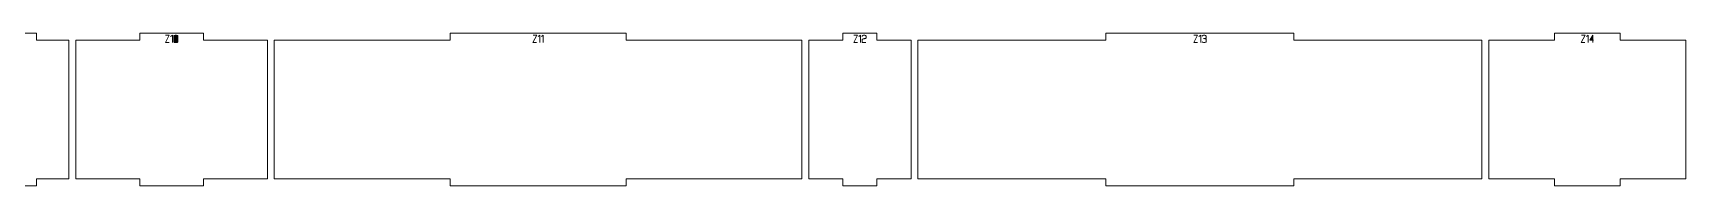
# Model space of a CAD drawing. Header units: centimetres. Extents: x -249 to 275, y -506 to 461.
# Drawn here: x 127 to 198.7, y -471 to -464.4 of the extents above; entities that cross this region are included whole.
import ezdxf

# ---------------------------------------------------------------- set-up
doc = ezdxf.new("R2010")
doc.units = ezdxf.units.CM
doc.header["$MEASUREMENT"] = 0
doc.layers.add('Capa 1', color=7, linetype='Continuous')

msp = doc.modelspace()

# ---------------------------------------------------------------- hatches: boundary and pattern name
at = {"layer": 'Capa 1', "true_color": 0x3e4095}
h = msp.add_hatch(color=175, dxfattribs=at)
edge = h.paths.add_edge_path()
edge.add_spline(control_points=[(132.7632, -464.80096), (132.7632, -464.80096), (132.92692, -464.48452), (132.92692, -464.48452), (132.92692, -464.48452), (132.76641, -464.48452), (132.76641, -464.48452), (132.76641, -464.48452), (132.92692, -464.48452), (132.92692, -464.48452), (132.92692, -464.48452), (132.7632, -464.80096), (132.7632, -464.80096), (132.7632, -464.80096), (132.9228, -464.80096), (132.9228, -464.80096), (132.9228, -464.80096), (132.7632, -464.80096), (132.7632, -464.80096)], knot_values=[0, 0, 0, 0, 0.16666667, 0.16666667, 0.16666667, 0.33333333, 0.33333333, 0.33333333, 0.5, 0.5, 0.5, 0.66666667, 0.66666667, 0.66666667, 0.83333333, 0.83333333, 0.83333333, 1, 1, 1, 1], degree=3, periodic=1)
h = msp.add_hatch(color=175, dxfattribs=at)
edge = h.paths.add_edge_path()
edge.add_spline(control_points=[(133.06267, -464.48406), (133.06267, -464.48406), (132.98654, -464.5368), (132.98654, -464.5368), (132.98654, -464.5368), (133.06267, -464.48406), (133.06267, -464.48406), (133.06267, -464.48406), (133.06267, -464.80096), (133.06267, -464.80096), (133.06267, -464.80096), (133.06267, -464.48406), (133.06267, -464.48406)], knot_values=[0, 0, 0, 0, 0.25, 0.25, 0.25, 0.5, 0.5, 0.5, 0.75, 0.75, 0.75, 1, 1, 1, 1], degree=3, periodic=1)
h = msp.add_hatch(color=175, dxfattribs=at)
edge = h.paths.add_edge_path()
edge.add_spline(control_points=[(133.1333, -464.77711), (133.1333, -464.7869), (133.14117, -464.79332), (133.15692, -464.79637), (133.17266, -464.79943), (133.19231, -464.80096), (133.21585, -464.80096), (133.23939, -464.80096), (133.25904, -464.79943), (133.27478, -464.79637), (133.29053, -464.79332), (133.2984, -464.7869), (133.2984, -464.77711), (133.2984, -464.77711), (133.2984, -464.50883), (133.2984, -464.50883), (133.2984, -464.49904), (133.29053, -464.49254), (133.27478, -464.48933), (133.25904, -464.48612), (133.23939, -464.48452), (133.21585, -464.48452), (133.19231, -464.48452), (133.17266, -464.48612), (133.15692, -464.48933), (133.14117, -464.49254), (133.1333, -464.49904), (133.1333, -464.50883), (133.1333, -464.50883), (133.1333, -464.77711), (133.1333, -464.77711)], knot_values=[0, 0, 0, 0, 0.1, 0.1, 0.1, 0.2, 0.2, 0.2, 0.3, 0.3, 0.3, 0.4, 0.4, 0.4, 0.5, 0.5, 0.5, 0.6, 0.6, 0.6, 0.7, 0.7, 0.7, 0.8, 0.8, 0.8, 0.9, 0.9, 0.9, 1, 1, 1, 1], degree=3, periodic=1)
h = msp.add_hatch(color=175, dxfattribs=at)
edge = h.paths.add_edge_path()
edge.add_spline(control_points=[(133.2984, -464.77711), (133.2984, -464.7869), (133.29053, -464.79332), (133.27478, -464.79637), (133.25904, -464.79943), (133.23939, -464.80096), (133.21585, -464.80096), (133.19231, -464.80096), (133.17266, -464.79943), (133.15692, -464.79637), (133.14117, -464.79332), (133.1333, -464.7869), (133.1333, -464.77711), (133.1333, -464.77711), (133.1333, -464.50883), (133.1333, -464.50883), (133.1333, -464.49904), (133.14117, -464.49254), (133.15692, -464.48933), (133.17266, -464.48612), (133.19231, -464.48452), (133.21585, -464.48452), (133.23939, -464.48452), (133.25904, -464.48612), (133.27478, -464.48933), (133.29053, -464.49254), (133.2984, -464.49904), (133.2984, -464.50883), (133.2984, -464.50883), (133.2984, -464.77711), (133.2984, -464.77711)], knot_values=[0, 0, 0, 0, 0.1, 0.1, 0.1, 0.2, 0.2, 0.2, 0.3, 0.3, 0.3, 0.4, 0.4, 0.4, 0.5, 0.5, 0.5, 0.6, 0.6, 0.6, 0.7, 0.7, 0.7, 0.8, 0.8, 0.8, 0.9, 0.9, 0.9, 1, 1, 1, 1], degree=3, periodic=1)
h = msp.add_hatch(color=175, dxfattribs=at)
edge = h.paths.add_edge_path()
edge.add_spline(control_points=[(148.70517, -464.80096), (148.70517, -464.80096), (148.86889, -464.48452), (148.86889, -464.48452), (148.86889, -464.48452), (148.70838, -464.48452), (148.70838, -464.48452), (148.70838, -464.48452), (148.86889, -464.48452), (148.86889, -464.48452), (148.86889, -464.48452), (148.70517, -464.80096), (148.70517, -464.80096), (148.70517, -464.80096), (148.86477, -464.80096), (148.86477, -464.80096), (148.86477, -464.80096), (148.70517, -464.80096), (148.70517, -464.80096)], knot_values=[0, 0, 0, 0, 0.16666667, 0.16666667, 0.16666667, 0.33333333, 0.33333333, 0.33333333, 0.5, 0.5, 0.5, 0.66666667, 0.66666667, 0.66666667, 0.83333333, 0.83333333, 0.83333333, 1, 1, 1, 1], degree=3, periodic=1)
h = msp.add_hatch(color=175, dxfattribs=at)
edge = h.paths.add_edge_path()
edge.add_spline(control_points=[(149.00464, -464.48406), (149.00464, -464.48406), (148.92851, -464.5368), (148.92851, -464.5368), (148.92851, -464.5368), (149.00464, -464.48406), (149.00464, -464.48406), (149.00464, -464.48406), (149.00464, -464.80096), (149.00464, -464.80096), (149.00464, -464.80096), (149.00464, -464.48406), (149.00464, -464.48406)], knot_values=[0, 0, 0, 0, 0.25, 0.25, 0.25, 0.5, 0.5, 0.5, 0.75, 0.75, 0.75, 1, 1, 1, 1], degree=3, periodic=1)
h = msp.add_hatch(color=175, dxfattribs=at)
edge = h.paths.add_edge_path()
edge.add_spline(control_points=[(149.1514, -464.48406), (149.1514, -464.48406), (149.07527, -464.5368), (149.07527, -464.5368), (149.07527, -464.5368), (149.1514, -464.48406), (149.1514, -464.48406), (149.1514, -464.48406), (149.1514, -464.80096), (149.1514, -464.80096), (149.1514, -464.80096), (149.1514, -464.48406), (149.1514, -464.48406)], knot_values=[0, 0, 0, 0, 0.25, 0.25, 0.25, 0.5, 0.5, 0.5, 0.75, 0.75, 0.75, 1, 1, 1, 1], degree=3, periodic=1)
h = msp.add_hatch(color=175, dxfattribs=at)
edge = h.paths.add_edge_path()
edge.add_spline(control_points=[(162.62233, -464.80096), (162.62233, -464.80096), (162.78605, -464.48452), (162.78605, -464.48452), (162.78605, -464.48452), (162.62554, -464.48452), (162.62554, -464.48452), (162.62554, -464.48452), (162.78605, -464.48452), (162.78605, -464.48452), (162.78605, -464.48452), (162.62233, -464.80096), (162.62233, -464.80096), (162.62233, -464.80096), (162.78193, -464.80096), (162.78193, -464.80096), (162.78193, -464.80096), (162.62233, -464.80096), (162.62233, -464.80096)], knot_values=[0, 0, 0, 0, 0.16666667, 0.16666667, 0.16666667, 0.33333333, 0.33333333, 0.33333333, 0.5, 0.5, 0.5, 0.66666667, 0.66666667, 0.66666667, 0.83333333, 0.83333333, 0.83333333, 1, 1, 1, 1], degree=3, periodic=1)
h = msp.add_hatch(color=175, dxfattribs=at)
edge = h.paths.add_edge_path()
edge.add_spline(control_points=[(162.9218, -464.48406), (162.9218, -464.48406), (162.84567, -464.5368), (162.84567, -464.5368), (162.84567, -464.5368), (162.9218, -464.48406), (162.9218, -464.48406), (162.9218, -464.48406), (162.9218, -464.80096), (162.9218, -464.80096), (162.9218, -464.80096), (162.9218, -464.48406), (162.9218, -464.48406)], knot_values=[0, 0, 0, 0, 0.25, 0.25, 0.25, 0.5, 0.5, 0.5, 0.75, 0.75, 0.75, 1, 1, 1, 1], degree=3, periodic=1)
h = msp.add_hatch(color=175, dxfattribs=at)
edge = h.paths.add_edge_path()
edge.add_spline(control_points=[(162.99197, -464.80096), (162.99197, -464.80096), (162.99197, -464.66842), (162.99197, -464.66842), (162.99289, -464.6565), (163.00374, -464.64733), (163.02453, -464.64091), (163.03309, -464.64029), (163.04127, -464.6393), (163.04907, -464.63792), (163.05686, -464.63655), (163.06474, -464.6351), (163.07269, -464.63357), (163.08736, -464.63112), (163.0986, -464.62913), (163.10639, -464.62761), (163.11419, -464.62608), (163.12176, -464.62409), (163.1291, -464.62164), (163.14805, -464.61461), (163.15753, -464.60559), (163.15753, -464.59459), (163.15753, -464.59459), (163.15753, -464.51983), (163.15753, -464.51983), (163.15753, -464.51005), (163.14966, -464.50172), (163.13391, -464.49484), (163.11817, -464.48796), (163.09852, -464.48452), (163.07498, -464.48452), (163.05144, -464.48452), (163.03179, -464.48796), (163.01605, -464.49484), (163.0003, -464.50172), (162.99243, -464.51005), (162.99243, -464.51983), (162.99243, -464.51983), (162.99243, -464.5423), (162.99243, -464.5423), (162.99243, -464.5423), (162.99243, -464.51983), (162.99243, -464.51983), (162.99243, -464.51005), (163.0003, -464.50172), (163.01605, -464.49484), (163.03179, -464.48796), (163.05144, -464.48452), (163.07498, -464.48452), (163.09852, -464.48452), (163.11817, -464.48796), (163.13391, -464.49484), (163.14966, -464.50172), (163.15753, -464.51005), (163.15753, -464.51983), (163.15753, -464.51983), (163.15753, -464.59459), (163.15753, -464.59459), (163.15753, -464.60559), (163.14805, -464.61461), (163.1291, -464.62164), (163.12176, -464.62409), (163.11419, -464.62608), (163.10639, -464.62761), (163.0986, -464.62913), (163.08736, -464.63112), (163.07269, -464.63357), (163.06474, -464.6351), (163.05686, -464.63655), (163.04907, -464.63792), (163.04127, -464.6393), (163.03309, -464.64029), (163.02453, -464.64091), (163.00374, -464.64733), (162.99289, -464.6565), (162.99197, -464.66842), (162.99197, -464.66842), (162.99197, -464.80096), (162.99197, -464.80096), (162.99197, -464.80096), (163.14882, -464.80096), (163.14882, -464.80096), (163.14882, -464.80096), (162.99197, -464.80096), (162.99197, -464.80096)], knot_values=[0, 0, 0, 0, 0.03571429, 0.03571429, 0.03571429, 0.07142857, 0.07142857, 0.07142857, 0.10714286, 0.10714286, 0.10714286, 0.14285714, 0.14285714, 0.14285714, 0.17857143, 0.17857143, 0.17857143, 0.21428571, 0.21428571, 0.21428571, 0.25, 0.25, 0.25, 0.28571429, 0.28571429, 0.28571429, 0.32142857, 0.32142857, 0.32142857, 0.35714286, 0.35714286, 0.35714286, 0.39285714, 0.39285714, 0.39285714, 0.42857143, 0.42857143, 0.42857143, 0.46428571, 0.46428571, 0.46428571, 0.5, 0.5, 0.5, 0.53571429, 0.53571429, 0.53571429, 0.57142857, 0.57142857, 0.57142857, 0.60714286, 0.60714286, 0.60714286, 0.64285714, 0.64285714, 0.64285714, 0.67857143, 0.67857143, 0.67857143, 0.71428571, 0.71428571, 0.71428571, 0.75, 0.75, 0.75, 0.78571429, 0.78571429, 0.78571429, 0.82142857, 0.82142857, 0.82142857, 0.85714286, 0.85714286, 0.85714286, 0.89285714, 0.89285714, 0.89285714, 0.92857143, 0.92857143, 0.92857143, 0.96428571, 0.96428571, 0.96428571, 1, 1, 1, 1], degree=3, periodic=1)
h = msp.add_hatch(color=175, dxfattribs=at)
edge = h.paths.add_edge_path()
edge.add_spline(control_points=[(177.37244, -464.80096), (177.37244, -464.80096), (177.53616, -464.48452), (177.53616, -464.48452), (177.53616, -464.48452), (177.37565, -464.48452), (177.37565, -464.48452), (177.37565, -464.48452), (177.53616, -464.48452), (177.53616, -464.48452), (177.53616, -464.48452), (177.37244, -464.80096), (177.37244, -464.80096), (177.37244, -464.80096), (177.53204, -464.80096), (177.53204, -464.80096), (177.53204, -464.80096), (177.37244, -464.80096), (177.37244, -464.80096)], knot_values=[0, 0, 0, 0, 0.16666667, 0.16666667, 0.16666667, 0.33333333, 0.33333333, 0.33333333, 0.5, 0.5, 0.5, 0.66666667, 0.66666667, 0.66666667, 0.83333333, 0.83333333, 0.83333333, 1, 1, 1, 1], degree=3, periodic=1)
h = msp.add_hatch(color=175, dxfattribs=at)
edge = h.paths.add_edge_path()
edge.add_spline(control_points=[(177.67191, -464.48406), (177.67191, -464.48406), (177.59578, -464.5368), (177.59578, -464.5368), (177.59578, -464.5368), (177.67191, -464.48406), (177.67191, -464.48406), (177.67191, -464.48406), (177.67191, -464.80096), (177.67191, -464.80096), (177.67191, -464.80096), (177.67191, -464.48406), (177.67191, -464.48406)], knot_values=[0, 0, 0, 0, 0.25, 0.25, 0.25, 0.5, 0.5, 0.5, 0.75, 0.75, 0.75, 1, 1, 1, 1], degree=3, periodic=1)
h = msp.add_hatch(color=175, dxfattribs=at)
edge = h.paths.add_edge_path()
edge.add_spline(control_points=[(177.82509, -464.80096), (177.80155, -464.80096), (177.7819, -464.79752), (177.76616, -464.79064), (177.75041, -464.78376), (177.74254, -464.77543), (177.74254, -464.76565), (177.74254, -464.77543), (177.75041, -464.78376), (177.76616, -464.79064), (177.7819, -464.79752), (177.80155, -464.80096), (177.82509, -464.80096), (177.84863, -464.80096), (177.86828, -464.79752), (177.88402, -464.79064), (177.89977, -464.78376), (177.90764, -464.77543), (177.90764, -464.76565), (177.90764, -464.76565), (177.90764, -464.66246), (177.90764, -464.66246), (177.90764, -464.6542), (177.90198, -464.64702), (177.89067, -464.64091), (177.87936, -464.63479), (177.84619, -464.63066), (177.79115, -464.62852), (177.84588, -464.62516), (177.87875, -464.62118), (177.88975, -464.6166), (177.90076, -464.61201), (177.90672, -464.60452), (177.90764, -464.59413), (177.90764, -464.59413), (177.90764, -464.51983), (177.90764, -464.51983), (177.90764, -464.51005), (177.89977, -464.50172), (177.88402, -464.49484), (177.86828, -464.48796), (177.84863, -464.48452), (177.82509, -464.48452), (177.80155, -464.48452), (177.7819, -464.48796), (177.76616, -464.49484), (177.75041, -464.50172), (177.74254, -464.51005), (177.74254, -464.51983), (177.74254, -464.51005), (177.75041, -464.50172), (177.76616, -464.49484), (177.7819, -464.48796), (177.80155, -464.48452), (177.82509, -464.48452), (177.84863, -464.48452), (177.86828, -464.48796), (177.88402, -464.49484), (177.89977, -464.50172), (177.90764, -464.51005), (177.90764, -464.51983), (177.90764, -464.51983), (177.90764, -464.59413), (177.90764, -464.59413), (177.90672, -464.60452), (177.90076, -464.61201), (177.88975, -464.6166), (177.87875, -464.62118), (177.84588, -464.62516), (177.79115, -464.62852), (177.84619, -464.63066), (177.87936, -464.63479), (177.89067, -464.64091), (177.90198, -464.64702), (177.90764, -464.6542), (177.90764, -464.66246), (177.90764, -464.66246), (177.90764, -464.76565), (177.90764, -464.76565), (177.90764, -464.77543), (177.89977, -464.78376), (177.88402, -464.79064), (177.86828, -464.79752), (177.84863, -464.80096), (177.82509, -464.80096)], knot_values=[0, 0, 0, 0, 0.03571429, 0.03571429, 0.03571429, 0.07142857, 0.07142857, 0.07142857, 0.10714286, 0.10714286, 0.10714286, 0.14285714, 0.14285714, 0.14285714, 0.17857143, 0.17857143, 0.17857143, 0.21428571, 0.21428571, 0.21428571, 0.25, 0.25, 0.25, 0.28571429, 0.28571429, 0.28571429, 0.32142857, 0.32142857, 0.32142857, 0.35714286, 0.35714286, 0.35714286, 0.39285714, 0.39285714, 0.39285714, 0.42857143, 0.42857143, 0.42857143, 0.46428571, 0.46428571, 0.46428571, 0.5, 0.5, 0.5, 0.53571429, 0.53571429, 0.53571429, 0.57142857, 0.57142857, 0.57142857, 0.60714286, 0.60714286, 0.60714286, 0.64285714, 0.64285714, 0.64285714, 0.67857143, 0.67857143, 0.67857143, 0.71428571, 0.71428571, 0.71428571, 0.75, 0.75, 0.75, 0.78571429, 0.78571429, 0.78571429, 0.82142857, 0.82142857, 0.82142857, 0.85714286, 0.85714286, 0.85714286, 0.89285714, 0.89285714, 0.89285714, 0.92857143, 0.92857143, 0.92857143, 0.96428571, 0.96428571, 0.96428571, 1, 1, 1, 1], degree=3, periodic=1)
h = msp.add_hatch(color=175, dxfattribs=at)
edge = h.paths.add_edge_path()
edge.add_spline(control_points=[(194.18256, -464.80096), (194.18256, -464.80096), (194.34628, -464.48452), (194.34628, -464.48452), (194.34628, -464.48452), (194.18577, -464.48452), (194.18577, -464.48452), (194.18577, -464.48452), (194.34628, -464.48452), (194.34628, -464.48452), (194.34628, -464.48452), (194.18256, -464.80096), (194.18256, -464.80096), (194.18256, -464.80096), (194.34216, -464.80096), (194.34216, -464.80096), (194.34216, -464.80096), (194.18256, -464.80096), (194.18256, -464.80096)], knot_values=[0, 0, 0, 0, 0.16666667, 0.16666667, 0.16666667, 0.33333333, 0.33333333, 0.33333333, 0.5, 0.5, 0.5, 0.66666667, 0.66666667, 0.66666667, 0.83333333, 0.83333333, 0.83333333, 1, 1, 1, 1], degree=3, periodic=1)
h = msp.add_hatch(color=175, dxfattribs=at)
edge = h.paths.add_edge_path()
edge.add_spline(control_points=[(194.48203, -464.48406), (194.48203, -464.48406), (194.4059, -464.5368), (194.4059, -464.5368), (194.4059, -464.5368), (194.48203, -464.48406), (194.48203, -464.48406), (194.48203, -464.48406), (194.48203, -464.80096), (194.48203, -464.80096), (194.48203, -464.80096), (194.48203, -464.48406), (194.48203, -464.48406)], knot_values=[0, 0, 0, 0, 0.25, 0.25, 0.25, 0.5, 0.5, 0.5, 0.75, 0.75, 0.75, 1, 1, 1, 1], degree=3, periodic=1)
h = msp.add_hatch(color=175, dxfattribs=at)
edge = h.paths.add_edge_path()
edge.add_spline(control_points=[(194.68245, -464.6964), (194.68245, -464.6964), (194.68245, -464.48406), (194.68245, -464.48406), (194.68245, -464.48406), (194.55266, -464.6964), (194.55266, -464.6964), (194.55266, -464.6964), (194.68245, -464.6964), (194.68245, -464.6964)], knot_values=[0, 0, 0, 0, 0.33333333, 0.33333333, 0.33333333, 0.66666667, 0.66666667, 0.66666667, 1, 1, 1, 1], degree=3, periodic=1)
h = msp.add_hatch(color=175, dxfattribs=at)
edge = h.paths.add_edge_path()
edge.add_spline(control_points=[(194.68245, -464.6964), (194.68245, -464.6964), (194.68245, -464.80096), (194.68245, -464.80096), (194.68245, -464.80096), (194.68245, -464.6964), (194.68245, -464.6964), (194.68245, -464.6964), (194.55266, -464.6964), (194.55266, -464.6964), (194.55266, -464.6964), (194.68245, -464.48406), (194.68245, -464.48406), (194.68245, -464.48406), (194.68245, -464.6964), (194.68245, -464.6964), (194.68245, -464.6964), (194.71226, -464.6964), (194.71226, -464.6964), (194.71226, -464.6964), (194.68245, -464.6964), (194.68245, -464.6964)], knot_values=[0, 0, 0, 0, 0.14285714, 0.14285714, 0.14285714, 0.28571429, 0.28571429, 0.28571429, 0.42857143, 0.42857143, 0.42857143, 0.57142857, 0.57142857, 0.57142857, 0.71428571, 0.71428571, 0.71428571, 0.85714286, 0.85714286, 0.85714286, 1, 1, 1, 1], degree=3, periodic=1)

# ---------------------------------------------------------------- linework, layer by layer
at = {"layer": 'Capa 1', "color": 240, "lineweight": 20}
for points in [[(124.34395, -464.69456), (124.34395, -464.69456), (124.34395, -470.69456), (124.34395, -470.69456), (124.34395, -470.69456), (125.75503, -470.69456), (125.75503, -470.69456), (125.75503, -470.69456), (125.75503, -470.99456), (125.75503, -470.99456), (125.75503, -470.99456), (127.16611, -470.99456), (127.16611, -470.99456), (127.16611, -470.99456), (127.16611, -470.69456), (127.16611, -470.69456), (127.16611, -470.69456), (128.57719, -470.69456), (128.57719, -470.69456), (128.57719, -470.69456), (128.57719, -464.69456), (128.57719, -464.69456), (128.57719, -464.69456), (127.16611, -464.69456), (127.16611, -464.69456), (127.16611, -464.69456), (127.16611, -464.39456), (127.16611, -464.39456), (127.16611, -464.39456), (125.75503, -464.39456), (125.75503, -464.39456), (125.75503, -464.39456), (125.75503, -464.69456), (125.75503, -464.69456), (125.75503, -464.69456), (124.34395, -464.69456), (124.34395, -464.69456)], [(128.87719, -464.69456), (128.87719, -464.69456), (128.87719, -470.69456), (128.87719, -470.69456), (128.87719, -470.69456), (131.64626, -470.69456), (131.64626, -470.69456), (131.64626, -470.69456), (131.64626, -470.99456), (131.64626, -470.99456), (131.64626, -470.99456), (134.41533, -470.99456), (134.41533, -470.99456), (134.41533, -470.99456), (134.41533, -470.69456), (134.41533, -470.69456), (134.41533, -470.69456), (137.1844, -470.69456), (137.1844, -470.69456), (137.1844, -470.69456), (137.1844, -464.69456), (137.1844, -464.69456), (137.1844, -464.69456), (134.41533, -464.69456), (134.41533, -464.69456), (134.41533, -464.69456), (134.41533, -464.39456), (134.41533, -464.39456), (134.41533, -464.39456), (131.64626, -464.39456), (131.64626, -464.39456), (131.64626, -464.39456), (131.64626, -464.69456), (131.64626, -464.69456), (131.64626, -464.69456), (128.87719, -464.69456), (128.87719, -464.69456)], [(137.4844, -464.69456), (137.4844, -464.69456), (137.4844, -470.69456), (137.4844, -470.69456), (137.4844, -470.69456), (145.11366, -470.69456), (145.11366, -470.69456), (145.11366, -470.69456), (145.11366, -470.99456), (145.11366, -470.99456), (145.11366, -470.99456), (152.74292, -470.99456), (152.74292, -470.99456), (152.74292, -470.99456), (152.74292, -470.69456), (152.74292, -470.69456), (152.74292, -470.69456), (160.37217, -470.69456), (160.37217, -470.69456), (160.37217, -470.69456), (160.37217, -464.69456), (160.37217, -464.69456), (160.37217, -464.69456), (152.74292, -464.69456), (152.74292, -464.69456), (152.74292, -464.69456), (152.74292, -464.39456), (152.74292, -464.39456), (152.74292, -464.39456), (145.11366, -464.39456), (145.11366, -464.39456), (145.11366, -464.39456), (145.11366, -464.69456), (145.11366, -464.69456), (145.11366, -464.69456), (137.4844, -464.69456), (137.4844, -464.69456)], [(160.67217, -464.69456), (160.67217, -464.69456), (160.67217, -470.69456), (160.67217, -470.69456), (160.67217, -470.69456), (162.15068, -470.69456), (162.15068, -470.69456), (162.15068, -470.69456), (162.15068, -470.99456), (162.15068, -470.99456), (162.15068, -470.99456), (163.62918, -470.99456), (163.62918, -470.99456), (163.62918, -470.99456), (163.62918, -470.69456), (163.62918, -470.69456), (163.62918, -470.69456), (165.10768, -470.69456), (165.10768, -470.69456), (165.10768, -470.69456), (165.10768, -464.69456), (165.10768, -464.69456), (165.10768, -464.69456), (163.62918, -464.69456), (163.62918, -464.69456), (163.62918, -464.69456), (163.62918, -464.39456), (163.62918, -464.39456), (163.62918, -464.39456), (162.15068, -464.39456), (162.15068, -464.39456), (162.15068, -464.39456), (162.15068, -464.69456), (162.15068, -464.69456), (162.15068, -464.69456), (160.67217, -464.69456), (160.67217, -464.69456)], [(165.40768, -464.69456), (165.40768, -464.69456), (165.40768, -470.69456), (165.40768, -470.69456), (165.40768, -470.69456), (173.56259, -470.69456), (173.56259, -470.69456), (173.56259, -470.69456), (173.56259, -470.99456), (173.56259, -470.99456), (173.56259, -470.99456), (181.7175, -470.99456), (181.7175, -470.99456), (181.7175, -470.99456), (181.7175, -470.69456), (181.7175, -470.69456), (181.7175, -470.69456), (189.8724, -470.69456), (189.8724, -470.69456), (189.8724, -470.69456), (189.8724, -464.69456), (189.8724, -464.69456), (189.8724, -464.69456), (181.7175, -464.69456), (181.7175, -464.69456), (181.7175, -464.69456), (181.7175, -464.39456), (181.7175, -464.39456), (181.7175, -464.39456), (173.56259, -464.39456), (173.56259, -464.39456), (173.56259, -464.39456), (173.56259, -464.69456), (173.56259, -464.69456), (173.56259, -464.69456), (165.40768, -464.69456), (165.40768, -464.69456)], [(190.1724, -464.69456), (190.1724, -464.69456), (190.1724, -470.69456), (190.1724, -470.69456), (190.1724, -470.69456), (193.02241, -470.69456), (193.02241, -470.69456), (193.02241, -470.69456), (193.02241, -470.99456), (193.02241, -470.99456), (193.02241, -470.99456), (195.87242, -470.99456), (195.87242, -470.99456), (195.87242, -470.99456), (195.87242, -470.69456), (195.87242, -470.69456), (195.87242, -470.69456), (198.72242, -470.69456), (198.72242, -470.69456), (198.72242, -470.69456), (198.72242, -464.69456), (198.72242, -464.69456), (198.72242, -464.69456), (195.87242, -464.69456), (195.87242, -464.69456), (195.87242, -464.69456), (195.87242, -464.39456), (195.87242, -464.39456), (195.87242, -464.39456), (193.02241, -464.39456), (193.02241, -464.39456), (193.02241, -464.39456), (193.02241, -464.69456), (193.02241, -464.69456), (193.02241, -464.69456), (190.1724, -464.69456), (190.1724, -464.69456)]]:
    msp.add_open_spline(points, degree=3, knots=[0, 0, 0, 0, 0.08333333, 0.08333333, 0.08333333, 0.16666667, 0.16666667, 0.16666667, 0.25, 0.25, 0.25, 0.33333333, 0.33333333, 0.33333333, 0.41666667, 0.41666667, 0.41666667, 0.5, 0.5, 0.5, 0.58333333, 0.58333333, 0.58333333, 0.66666667, 0.66666667, 0.66666667, 0.75, 0.75, 0.75, 0.83333333, 0.83333333, 0.83333333, 0.91666667, 0.91666667, 0.91666667, 1, 1, 1, 1], dxfattribs=at)
at = {"layer": 'Capa 1', "color": 114, "lineweight": 9}
for points, knots in [([(132.7632, -464.80096), (132.7632, -464.80096), (132.92692, -464.48452), (132.92692, -464.48452), (132.92692, -464.48452), (132.76641, -464.48452), (132.76641, -464.48452), (132.76641, -464.48452), (132.92692, -464.48452), (132.92692, -464.48452), (132.92692, -464.48452), (132.7632, -464.80096), (132.7632, -464.80096), (132.7632, -464.80096), (132.9228, -464.80096), (132.9228, -464.80096), (132.9228, -464.80096), (132.7632, -464.80096), (132.7632, -464.80096)], [0, 0, 0, 0, 0.16666667, 0.16666667, 0.16666667, 0.33333333, 0.33333333, 0.33333333, 0.5, 0.5, 0.5, 0.66666667, 0.66666667, 0.66666667, 0.83333333, 0.83333333, 0.83333333, 1, 1, 1, 1]), ([(133.06267, -464.48406), (133.06267, -464.48406), (132.98654, -464.5368), (132.98654, -464.5368), (132.98654, -464.5368), (133.06267, -464.48406), (133.06267, -464.48406), (133.06267, -464.48406), (133.06267, -464.80096), (133.06267, -464.80096), (133.06267, -464.80096), (133.06267, -464.48406), (133.06267, -464.48406)], [0, 0, 0, 0, 0.25, 0.25, 0.25, 0.5, 0.5, 0.5, 0.75, 0.75, 0.75, 1, 1, 1, 1]), ([(133.1333, -464.77711), (133.1333, -464.7869), (133.14117, -464.79332), (133.15692, -464.79637), (133.17266, -464.79943), (133.19231, -464.80096), (133.21585, -464.80096), (133.23939, -464.80096), (133.25904, -464.79943), (133.27478, -464.79637), (133.29053, -464.79332), (133.2984, -464.7869), (133.2984, -464.77711), (133.2984, -464.77711), (133.2984, -464.50883), (133.2984, -464.50883), (133.2984, -464.49904), (133.29053, -464.49254), (133.27478, -464.48933), (133.25904, -464.48612), (133.23939, -464.48452), (133.21585, -464.48452), (133.19231, -464.48452), (133.17266, -464.48612), (133.15692, -464.48933), (133.14117, -464.49254), (133.1333, -464.49904), (133.1333, -464.50883), (133.1333, -464.50883), (133.1333, -464.77711), (133.1333, -464.77711)], [0, 0, 0, 0, 0.1, 0.1, 0.1, 0.2, 0.2, 0.2, 0.3, 0.3, 0.3, 0.4, 0.4, 0.4, 0.5, 0.5, 0.5, 0.6, 0.6, 0.6, 0.7, 0.7, 0.7, 0.8, 0.8, 0.8, 0.9, 0.9, 0.9, 1, 1, 1, 1]), ([(133.2984, -464.77711), (133.2984, -464.7869), (133.29053, -464.79332), (133.27478, -464.79637), (133.25904, -464.79943), (133.23939, -464.80096), (133.21585, -464.80096), (133.19231, -464.80096), (133.17266, -464.79943), (133.15692, -464.79637), (133.14117, -464.79332), (133.1333, -464.7869), (133.1333, -464.77711), (133.1333, -464.77711), (133.1333, -464.50883), (133.1333, -464.50883), (133.1333, -464.49904), (133.14117, -464.49254), (133.15692, -464.48933), (133.17266, -464.48612), (133.19231, -464.48452), (133.21585, -464.48452), (133.23939, -464.48452), (133.25904, -464.48612), (133.27478, -464.48933), (133.29053, -464.49254), (133.2984, -464.49904), (133.2984, -464.50883), (133.2984, -464.50883), (133.2984, -464.77711), (133.2984, -464.77711)], [0, 0, 0, 0, 0.1, 0.1, 0.1, 0.2, 0.2, 0.2, 0.3, 0.3, 0.3, 0.4, 0.4, 0.4, 0.5, 0.5, 0.5, 0.6, 0.6, 0.6, 0.7, 0.7, 0.7, 0.8, 0.8, 0.8, 0.9, 0.9, 0.9, 1, 1, 1, 1]), ([(148.70517, -464.80096), (148.70517, -464.80096), (148.86889, -464.48452), (148.86889, -464.48452), (148.86889, -464.48452), (148.70838, -464.48452), (148.70838, -464.48452), (148.70838, -464.48452), (148.86889, -464.48452), (148.86889, -464.48452), (148.86889, -464.48452), (148.70517, -464.80096), (148.70517, -464.80096), (148.70517, -464.80096), (148.86477, -464.80096), (148.86477, -464.80096), (148.86477, -464.80096), (148.70517, -464.80096), (148.70517, -464.80096)], [0, 0, 0, 0, 0.16666667, 0.16666667, 0.16666667, 0.33333333, 0.33333333, 0.33333333, 0.5, 0.5, 0.5, 0.66666667, 0.66666667, 0.66666667, 0.83333333, 0.83333333, 0.83333333, 1, 1, 1, 1]), ([(149.00464, -464.48406), (149.00464, -464.48406), (148.92851, -464.5368), (148.92851, -464.5368), (148.92851, -464.5368), (149.00464, -464.48406), (149.00464, -464.48406), (149.00464, -464.48406), (149.00464, -464.80096), (149.00464, -464.80096), (149.00464, -464.80096), (149.00464, -464.48406), (149.00464, -464.48406)], [0, 0, 0, 0, 0.25, 0.25, 0.25, 0.5, 0.5, 0.5, 0.75, 0.75, 0.75, 1, 1, 1, 1]), ([(149.1514, -464.48406), (149.1514, -464.48406), (149.07527, -464.5368), (149.07527, -464.5368), (149.07527, -464.5368), (149.1514, -464.48406), (149.1514, -464.48406), (149.1514, -464.48406), (149.1514, -464.80096), (149.1514, -464.80096), (149.1514, -464.80096), (149.1514, -464.48406), (149.1514, -464.48406)], [0, 0, 0, 0, 0.25, 0.25, 0.25, 0.5, 0.5, 0.5, 0.75, 0.75, 0.75, 1, 1, 1, 1]), ([(162.62233, -464.80096), (162.62233, -464.80096), (162.78605, -464.48452), (162.78605, -464.48452), (162.78605, -464.48452), (162.62554, -464.48452), (162.62554, -464.48452), (162.62554, -464.48452), (162.78605, -464.48452), (162.78605, -464.48452), (162.78605, -464.48452), (162.62233, -464.80096), (162.62233, -464.80096), (162.62233, -464.80096), (162.78193, -464.80096), (162.78193, -464.80096), (162.78193, -464.80096), (162.62233, -464.80096), (162.62233, -464.80096)], [0, 0, 0, 0, 0.16666667, 0.16666667, 0.16666667, 0.33333333, 0.33333333, 0.33333333, 0.5, 0.5, 0.5, 0.66666667, 0.66666667, 0.66666667, 0.83333333, 0.83333333, 0.83333333, 1, 1, 1, 1]), ([(162.9218, -464.48406), (162.9218, -464.48406), (162.84567, -464.5368), (162.84567, -464.5368), (162.84567, -464.5368), (162.9218, -464.48406), (162.9218, -464.48406), (162.9218, -464.48406), (162.9218, -464.80096), (162.9218, -464.80096), (162.9218, -464.80096), (162.9218, -464.48406), (162.9218, -464.48406)], [0, 0, 0, 0, 0.25, 0.25, 0.25, 0.5, 0.5, 0.5, 0.75, 0.75, 0.75, 1, 1, 1, 1]), ([(162.99197, -464.80096), (162.99197, -464.80096), (162.99197, -464.66842), (162.99197, -464.66842), (162.99289, -464.6565), (163.00374, -464.64733), (163.02453, -464.64091), (163.03309, -464.64029), (163.04127, -464.6393), (163.04907, -464.63792), (163.05686, -464.63655), (163.06474, -464.6351), (163.07269, -464.63357), (163.08736, -464.63112), (163.0986, -464.62913), (163.10639, -464.62761), (163.11419, -464.62608), (163.12176, -464.62409), (163.1291, -464.62164), (163.14805, -464.61461), (163.15753, -464.60559), (163.15753, -464.59459), (163.15753, -464.59459), (163.15753, -464.51983), (163.15753, -464.51983), (163.15753, -464.51005), (163.14966, -464.50172), (163.13391, -464.49484), (163.11817, -464.48796), (163.09852, -464.48452), (163.07498, -464.48452), (163.05144, -464.48452), (163.03179, -464.48796), (163.01605, -464.49484), (163.0003, -464.50172), (162.99243, -464.51005), (162.99243, -464.51983), (162.99243, -464.51983), (162.99243, -464.5423), (162.99243, -464.5423), (162.99243, -464.5423), (162.99243, -464.51983), (162.99243, -464.51983), (162.99243, -464.51005), (163.0003, -464.50172), (163.01605, -464.49484), (163.03179, -464.48796), (163.05144, -464.48452), (163.07498, -464.48452), (163.09852, -464.48452), (163.11817, -464.48796), (163.13391, -464.49484), (163.14966, -464.50172), (163.15753, -464.51005), (163.15753, -464.51983), (163.15753, -464.51983), (163.15753, -464.59459), (163.15753, -464.59459), (163.15753, -464.60559), (163.14805, -464.61461), (163.1291, -464.62164), (163.12176, -464.62409), (163.11419, -464.62608), (163.10639, -464.62761), (163.0986, -464.62913), (163.08736, -464.63112), (163.07269, -464.63357), (163.06474, -464.6351), (163.05686, -464.63655), (163.04907, -464.63792), (163.04127, -464.6393), (163.03309, -464.64029), (163.02453, -464.64091), (163.00374, -464.64733), (162.99289, -464.6565), (162.99197, -464.66842), (162.99197, -464.66842), (162.99197, -464.80096), (162.99197, -464.80096), (162.99197, -464.80096), (163.14882, -464.80096), (163.14882, -464.80096), (163.14882, -464.80096), (162.99197, -464.80096), (162.99197, -464.80096)], [0, 0, 0, 0, 0.03571429, 0.03571429, 0.03571429, 0.07142857, 0.07142857, 0.07142857, 0.10714286, 0.10714286, 0.10714286, 0.14285714, 0.14285714, 0.14285714, 0.17857143, 0.17857143, 0.17857143, 0.21428571, 0.21428571, 0.21428571, 0.25, 0.25, 0.25, 0.28571429, 0.28571429, 0.28571429, 0.32142857, 0.32142857, 0.32142857, 0.35714286, 0.35714286, 0.35714286, 0.39285714, 0.39285714, 0.39285714, 0.42857143, 0.42857143, 0.42857143, 0.46428571, 0.46428571, 0.46428571, 0.5, 0.5, 0.5, 0.53571429, 0.53571429, 0.53571429, 0.57142857, 0.57142857, 0.57142857, 0.60714286, 0.60714286, 0.60714286, 0.64285714, 0.64285714, 0.64285714, 0.67857143, 0.67857143, 0.67857143, 0.71428571, 0.71428571, 0.71428571, 0.75, 0.75, 0.75, 0.78571429, 0.78571429, 0.78571429, 0.82142857, 0.82142857, 0.82142857, 0.85714286, 0.85714286, 0.85714286, 0.89285714, 0.89285714, 0.89285714, 0.92857143, 0.92857143, 0.92857143, 0.96428571, 0.96428571, 0.96428571, 1, 1, 1, 1]), ([(177.37244, -464.80096), (177.37244, -464.80096), (177.53616, -464.48452), (177.53616, -464.48452), (177.53616, -464.48452), (177.37565, -464.48452), (177.37565, -464.48452), (177.37565, -464.48452), (177.53616, -464.48452), (177.53616, -464.48452), (177.53616, -464.48452), (177.37244, -464.80096), (177.37244, -464.80096), (177.37244, -464.80096), (177.53204, -464.80096), (177.53204, -464.80096), (177.53204, -464.80096), (177.37244, -464.80096), (177.37244, -464.80096)], [0, 0, 0, 0, 0.16666667, 0.16666667, 0.16666667, 0.33333333, 0.33333333, 0.33333333, 0.5, 0.5, 0.5, 0.66666667, 0.66666667, 0.66666667, 0.83333333, 0.83333333, 0.83333333, 1, 1, 1, 1]), ([(177.67191, -464.48406), (177.67191, -464.48406), (177.59578, -464.5368), (177.59578, -464.5368), (177.59578, -464.5368), (177.67191, -464.48406), (177.67191, -464.48406), (177.67191, -464.48406), (177.67191, -464.80096), (177.67191, -464.80096), (177.67191, -464.80096), (177.67191, -464.48406), (177.67191, -464.48406)], [0, 0, 0, 0, 0.25, 0.25, 0.25, 0.5, 0.5, 0.5, 0.75, 0.75, 0.75, 1, 1, 1, 1]), ([(177.82509, -464.80096), (177.80155, -464.80096), (177.7819, -464.79752), (177.76616, -464.79064), (177.75041, -464.78376), (177.74254, -464.77543), (177.74254, -464.76565), (177.74254, -464.77543), (177.75041, -464.78376), (177.76616, -464.79064), (177.7819, -464.79752), (177.80155, -464.80096), (177.82509, -464.80096), (177.84863, -464.80096), (177.86828, -464.79752), (177.88402, -464.79064), (177.89977, -464.78376), (177.90764, -464.77543), (177.90764, -464.76565), (177.90764, -464.76565), (177.90764, -464.66246), (177.90764, -464.66246), (177.90764, -464.6542), (177.90198, -464.64702), (177.89067, -464.64091), (177.87936, -464.63479), (177.84619, -464.63066), (177.79115, -464.62852), (177.84588, -464.62516), (177.87875, -464.62118), (177.88975, -464.6166), (177.90076, -464.61201), (177.90672, -464.60452), (177.90764, -464.59413), (177.90764, -464.59413), (177.90764, -464.51983), (177.90764, -464.51983), (177.90764, -464.51005), (177.89977, -464.50172), (177.88402, -464.49484), (177.86828, -464.48796), (177.84863, -464.48452), (177.82509, -464.48452), (177.80155, -464.48452), (177.7819, -464.48796), (177.76616, -464.49484), (177.75041, -464.50172), (177.74254, -464.51005), (177.74254, -464.51983), (177.74254, -464.51005), (177.75041, -464.50172), (177.76616, -464.49484), (177.7819, -464.48796), (177.80155, -464.48452), (177.82509, -464.48452), (177.84863, -464.48452), (177.86828, -464.48796), (177.88402, -464.49484), (177.89977, -464.50172), (177.90764, -464.51005), (177.90764, -464.51983), (177.90764, -464.51983), (177.90764, -464.59413), (177.90764, -464.59413), (177.90672, -464.60452), (177.90076, -464.61201), (177.88975, -464.6166), (177.87875, -464.62118), (177.84588, -464.62516), (177.79115, -464.62852), (177.84619, -464.63066), (177.87936, -464.63479), (177.89067, -464.64091), (177.90198, -464.64702), (177.90764, -464.6542), (177.90764, -464.66246), (177.90764, -464.66246), (177.90764, -464.76565), (177.90764, -464.76565), (177.90764, -464.77543), (177.89977, -464.78376), (177.88402, -464.79064), (177.86828, -464.79752), (177.84863, -464.80096), (177.82509, -464.80096)], [0, 0, 0, 0, 0.03571429, 0.03571429, 0.03571429, 0.07142857, 0.07142857, 0.07142857, 0.10714286, 0.10714286, 0.10714286, 0.14285714, 0.14285714, 0.14285714, 0.17857143, 0.17857143, 0.17857143, 0.21428571, 0.21428571, 0.21428571, 0.25, 0.25, 0.25, 0.28571429, 0.28571429, 0.28571429, 0.32142857, 0.32142857, 0.32142857, 0.35714286, 0.35714286, 0.35714286, 0.39285714, 0.39285714, 0.39285714, 0.42857143, 0.42857143, 0.42857143, 0.46428571, 0.46428571, 0.46428571, 0.5, 0.5, 0.5, 0.53571429, 0.53571429, 0.53571429, 0.57142857, 0.57142857, 0.57142857, 0.60714286, 0.60714286, 0.60714286, 0.64285714, 0.64285714, 0.64285714, 0.67857143, 0.67857143, 0.67857143, 0.71428571, 0.71428571, 0.71428571, 0.75, 0.75, 0.75, 0.78571429, 0.78571429, 0.78571429, 0.82142857, 0.82142857, 0.82142857, 0.85714286, 0.85714286, 0.85714286, 0.89285714, 0.89285714, 0.89285714, 0.92857143, 0.92857143, 0.92857143, 0.96428571, 0.96428571, 0.96428571, 1, 1, 1, 1]), ([(194.18256, -464.80096), (194.18256, -464.80096), (194.34628, -464.48452), (194.34628, -464.48452), (194.34628, -464.48452), (194.18577, -464.48452), (194.18577, -464.48452), (194.18577, -464.48452), (194.34628, -464.48452), (194.34628, -464.48452), (194.34628, -464.48452), (194.18256, -464.80096), (194.18256, -464.80096), (194.18256, -464.80096), (194.34216, -464.80096), (194.34216, -464.80096), (194.34216, -464.80096), (194.18256, -464.80096), (194.18256, -464.80096)], [0, 0, 0, 0, 0.16666667, 0.16666667, 0.16666667, 0.33333333, 0.33333333, 0.33333333, 0.5, 0.5, 0.5, 0.66666667, 0.66666667, 0.66666667, 0.83333333, 0.83333333, 0.83333333, 1, 1, 1, 1]), ([(194.48203, -464.48406), (194.48203, -464.48406), (194.4059, -464.5368), (194.4059, -464.5368), (194.4059, -464.5368), (194.48203, -464.48406), (194.48203, -464.48406), (194.48203, -464.48406), (194.48203, -464.80096), (194.48203, -464.80096), (194.48203, -464.80096), (194.48203, -464.48406), (194.48203, -464.48406)], [0, 0, 0, 0, 0.25, 0.25, 0.25, 0.5, 0.5, 0.5, 0.75, 0.75, 0.75, 1, 1, 1, 1]), ([(194.68245, -464.6964), (194.68245, -464.6964), (194.68245, -464.48406), (194.68245, -464.48406), (194.68245, -464.48406), (194.55266, -464.6964), (194.55266, -464.6964), (194.55266, -464.6964), (194.68245, -464.6964), (194.68245, -464.6964)], [0, 0, 0, 0, 0.33333333, 0.33333333, 0.33333333, 0.66666667, 0.66666667, 0.66666667, 1, 1, 1, 1]), ([(194.68245, -464.6964), (194.68245, -464.6964), (194.68245, -464.80096), (194.68245, -464.80096), (194.68245, -464.80096), (194.68245, -464.6964), (194.68245, -464.6964), (194.68245, -464.6964), (194.55266, -464.6964), (194.55266, -464.6964), (194.55266, -464.6964), (194.68245, -464.48406), (194.68245, -464.48406), (194.68245, -464.48406), (194.68245, -464.6964), (194.68245, -464.6964), (194.68245, -464.6964), (194.71226, -464.6964), (194.71226, -464.6964), (194.71226, -464.6964), (194.68245, -464.6964), (194.68245, -464.6964)], [0, 0, 0, 0, 0.14285714, 0.14285714, 0.14285714, 0.28571429, 0.28571429, 0.28571429, 0.42857143, 0.42857143, 0.42857143, 0.57142857, 0.57142857, 0.57142857, 0.71428571, 0.71428571, 0.71428571, 0.85714286, 0.85714286, 0.85714286, 1, 1, 1, 1])]:
    msp.add_open_spline(points, degree=3, knots=knots, dxfattribs=at)

doc.saveas('drawing.dxf')
